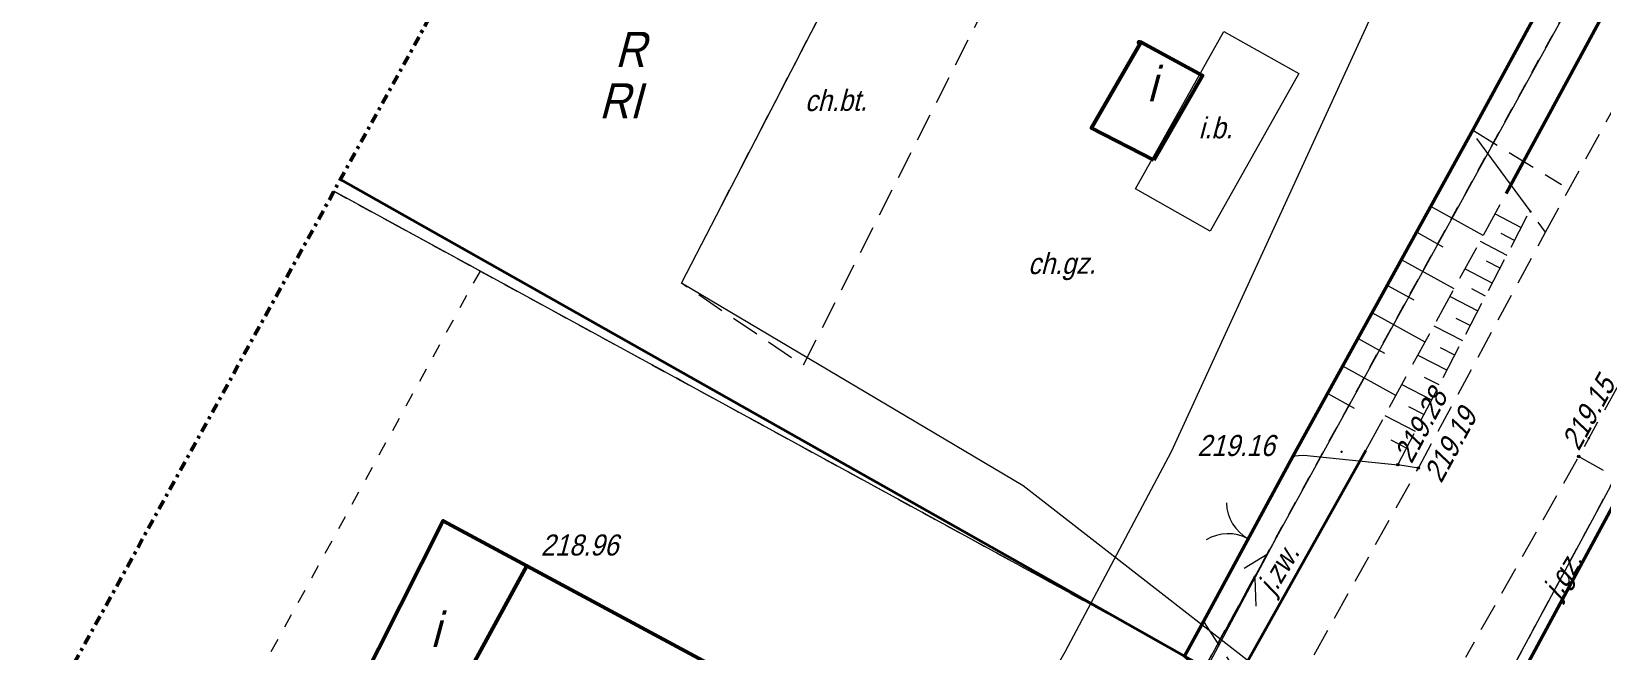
# Model space of a CAD drawing. Extents: x 7449598 to 7450455, y 5563374 to 5564952.
# Drawn here: x 7449751.4 to 7449807.4, y 5563772.8 to 5563794.9 of the extents above; entities that cross this region are included whole.
import ezdxf

# ---------------------------------------------------------------- set-up
doc = ezdxf.new("R2010")
doc.units = 0
doc.header["$MEASUREMENT"] = 0
for name, pattern in [('218-500', [1, 0.5, -0.5]), ('420-500', [1.5, 1, -0.5]), ('823-500', [1.75, 1.25, -0.5]), ('DGN Style 4', [0.686427, 0.343214, -0.171607, 0, -0.171607])]:
    doc.linetypes.add(name, pattern=pattern)
for name, color, linetype, lineweight in [('28', 252, 'Continuous', 0), ('EBUPP_312', 7, 'Continuous', 0), ('EDZPD_219', 7, 'Continuous', 0), ('GULTPR', 36, 'Continuous', 13), ('Level 45', 7, 'Continuous', 0), ('SDRPK_420', 7, 'Continuous', 0), ('SDRPK_432', 7, 'Continuous', 0), ('SDRPT_414', 7, 'Continuous', 0), ('SDRPT_450', 7, 'Continuous', 0), ('SZOPO_902', 7, 'Continuous', 0), ('SZOPO_905', 7, 'Continuous', 0), ('UEEPO_585', 7, 'Continuous', 0), ('UWWPA_506', 7, 'Continuous', 0), ('UWWPO_581', 7, 'Continuous', 0), ('Warstwa 1', 7, 'Continuous', 0), ('Warstwa 26', 7, 'Continuous', 0), ('Warstwa 28', 7, 'Continuous', 0), ('Warstwa 29', 7, 'Continuous', 0), ('Warstwa 3', 7, 'Continuous', 0), ('Warstwa 4', 7, 'Continuous', 0), ('Warstwa 8', 7, 'Continuous', 0), ('WUKPS_403', 7, 'Continuous', 0), ('WUKPS_820', 7, 'Continuous', 0), ('WUKPS_823', 7, 'Continuous', 0), ('WUKPS_824', 7, 'Continuous', 0)]:
    doc.layers.add(name, color=color, linetype=linetype, lineweight=lineweight)
doc.styles.add('Style-WORKING_1250 I 0.26180', font='WORKING_1250.shx', dxfattribs={"oblique": 14.999978})

# ---------------------------------------------------------------- blocks, each defined once
blk = doc.blocks.new('WSP_10')
at = {"layer": 'UWWPA_506', "linetype": 'Continuous', "lineweight": 0}
blk.add_hatch(color=0, dxfattribs=at).paths.add_polyline_path([(9.1, 0, 1), (-8.9, 0, 1)], flags=16)
blk = doc.blocks.new('140_153_1')
at = {"layer": 'Level 45', "linetype": 'Continuous', "lineweight": 0}
blk.add_hatch(color=0, dxfattribs=at).paths.add_polyline_path([(4.5, 0, 1), (-4.5, 0, 1)], flags=16)
blk = doc.blocks.new('SUPT01_2')
at = {"color": 0, "flags": 128}
for points in [[(0, 0), (-100, 0)], [(-69.82163, -10), (-87.14214, 0)], [(-67.14214, 0), (-49.82163, 10)]]:
    blk.add_lwpolyline(points, dxfattribs=at)
blk = doc.blocks.new('905_1')
at = {"layer": 'SZOPO_905', "color": 7, "linetype": 'Continuous', "lineweight": 13}
for centre, start, end in [((-1.5, 0), 0, 60), ((1.5, 0), 120, 180)]:
    blk.add_arc(centre, 1.5, start, end, dxfattribs=at)
blk = doc.blocks.new('140_1')
at = {"layer": 'WUKPS_403', "linetype": 'Continuous', "lineweight": 13}
h = blk.add_hatch(color=256, dxfattribs=at)
edge = h.paths.add_edge_path()
edge.add_arc((0, 0), 0.045, 0, 360)
at = {"layer": 'WUKPS_403', "color": 7, "linetype": 'Continuous', "lineweight": 13}
blk.add_circle((0, 0), 0.045, dxfattribs=at)

msp = doc.modelspace()

# ---------------------------------------------------------------- linework, layer by layer
at = {"layer": 'EBUPP_312', "color": 7, "linetype": 'Continuous', "lineweight": 13, "ltscale": 0.1, "flags": 128}
msp.add_lwpolyline([(7449790.807, 5563789.297), (7449793.966, 5563794.917), (7449796.634, 5563793.417), (7449793.476, 5563787.797)], close=True, dxfattribs=at)
at = {"layer": 'EDZPD_219', "color": 96, "linetype": 'Continuous', "lineweight": 13}
for p, q in [((7449817.12, 5563815.56), (7449793.29, 5563772.25)), ((7449793.29, 5563772.25), (7449762.219, 5563789.213)), ((7449797.78, 5563760.19), (7449810.28, 5563783.38))]:
    msp.add_line(p, q, dxfattribs=at)
at = {"layer": 'SDRPK_420', "color": 7, "linetype": '420-500', "lineweight": 13}
for p, q in [((7449805.43, 5563787.75), (7449819.8, 5563813.82)), ((7449802.865, 5563791.379), (7449806.002, 5563789.452)), ((7449796.44, 5563779.77), (7449796.82, 5563779.8)), ((7449795.72, 5563770.06), (7449800.9, 5563779.34)), ((7449806.62, 5563779.75), (7449810.74, 5563777.45)), ((7449793.23, 5563773.86), (7449795.72, 5563770.06))]:
    msp.add_line(p, q, dxfattribs=at)
at = {"layer": 'SDRPK_420', "color": 7, "linetype": '420-500', "lineweight": 13, "flags": 128}
for points in [[(7449859, 5563875.79), (7449851.71, 5563862.5), (7449839.13, 5563839.11), (7449836.77, 5563834.88), (7449830.75, 5563823.91), (7449825.61, 5563814.48), (7449818.46, 5563801.23), (7449814.8, 5563794.54), (7449806.62, 5563779.75), (7449802.58, 5563772.58)], [(7449800.9, 5563779.34), (7449805.43, 5563787.75), (7449804.88, 5563788.52)], [(7449800.9, 5563779.34), (7449800.9, 5563779.34), (7449800.17, 5563779.46)]]:
    msp.add_lwpolyline(points, dxfattribs=at)
msp.add_lwpolyline([(7449782.797, 5563801.765), (7449787.895, 5563800.652), (7449778.954, 5563782.999), (7449774.61, 5563785.933)], close=True, dxfattribs=at)
at = {"layer": 'SDRPT_414', "color": 7, "linetype": 'Continuous', "lineweight": 40}
for p, q in [((7449804.03, 5563789.13), (7449817.74, 5563814.45)), ((7449809.58, 5563781.23), (7449804.42, 5563771.66)), ((7449794.23, 5563771.41), (7449799.03, 5563779.97))]:
    msp.add_line(p, q, dxfattribs=at)
at = {"layer": 'SDRPT_450', "color": 7, "linetype": 'Continuous', "lineweight": 13}
for p, q in [((7449802.98, 5563791.1), (7449804.88, 5563788.52)), ((7449796.82, 5563779.8), (7449800.17, 5563779.46))]:
    msp.add_line(p, q, dxfattribs=at)
at = {"layer": 'SZOPO_902', "color": 7, "linetype": 'Continuous', "lineweight": 40}
for p, q in [((7449802.86, 5563791.42), (7449807.41, 5563799.8)), ((7449796.44, 5563779.77), (7449802.86, 5563791.42)), ((7449793.23, 5563773.86), (7449796.44, 5563779.77)), ((7449792.56, 5563772.63), (7449793.23, 5563773.86))]:
    msp.add_line(p, q, dxfattribs=at)
at = {"layer": 'SZOPO_902', "color": 7, "linetype": 'Continuous', "lineweight": 40, "flags": 128}
msp.add_lwpolyline([(7449793.04, 5563772.2), (7449792.56, 5563772.63), (7449762.453, 5563789.638)], dxfattribs=at)
at = {"layer": 'UEEPO_585', "color": 1, "linetype": 'Continuous', "lineweight": 13, "flags": 128}
msp.add_lwpolyline([(7449797.566, 5563770.333), (7449786.802, 5563778.702), (7449774.61, 5563785.933), (7449782.797, 5563801.765), (7449783.485, 5563804.155)], dxfattribs=at)
at = {"layer": 'UWWPO_581', "color": 5, "linetype": 'Continuous', "lineweight": 13, "flags": 128}
msp.add_lwpolyline([(7449775.082, 5563749.576), (7449781.804, 5563761.382), (7449788.301, 5563772.782), (7449792.09, 5563779.929), (7449799.62, 5563796.348), (7449801.65, 5563800.487), (7449804.833, 5563804.13), (7449806.801, 5563807.252), (7449804.259, 5563808.635)], dxfattribs=at)
at = {"layer": 'Warstwa 29', "color": 96, "linetype": '218-500', "lineweight": 13}
for p, q in [((7449794.83, 5563775.05), (7449807.15, 5563797.45)), ((7449807.15, 5563797.45), (7449794.83, 5563775.05)), ((7449762.22, 5563789.214), (7449767.43, 5563786.37)), ((7449767.43, 5563786.37), (7449762.22, 5563789.214)), ((7449767.43, 5563786.37), (7449745.75, 5563746.87)), ((7449767.43, 5563786.37), (7449793.29, 5563772.25)), ((7449793.29, 5563772.25), (7449767.43, 5563786.37)), ((7449810.28, 5563783.38), (7449797.78, 5563760.19)), ((7449797.78, 5563760.19), (7449810.28, 5563783.38)), ((7449793.29, 5563772.25), (7449794.83, 5563775.05)), ((7449794.83, 5563775.05), (7449793.29, 5563772.25))]:
    msp.add_line(p, q, dxfattribs=at)
at = {"layer": 'Warstwa 3', "color": 7, "linetype": 'Continuous', "lineweight": 53, "flags": 128}
for points in [[(7449791.46, 5563790.32), (7449789.24, 5563791.47), (7449791.01, 5563794.53), (7449793.2, 5563793.35)], [(7449769.1, 5563775.85), (7449765.03, 5563768.39), (7449762.3, 5563769.88), (7449766.11, 5563777.46)], [(7449765.03, 5563768.39), (7449769.1, 5563775.85), (7449781.68, 5563769.08), (7449777.73, 5563761.45)]]:
    msp.add_lwpolyline(points, close=True, dxfattribs=at)
at = {"layer": 'Warstwa 8', "color": 7, "linetype": 'DGN Style 4', "lineweight": 53, "flags": 128}
msp.add_lwpolyline([(7450242.249, 5564757.195), (7450281.761, 5564736.224), (7450381.947, 5564923.763), (7450454.953, 5564884.917), (7450405.405, 5564791.854), (7450392.833, 5564798.548), (7450342.944, 5564703.75), (7450227.046, 5564484.373), (7450154.831, 5564348.788), (7449690.291, 5563497.193), (7449618.905, 5563522.751), (7449629.01, 5563547.14), (7449943.259, 5564118.2), (7449916.282, 5564132.943), (7449953.147, 5564197.693), (7449979.298, 5564183.674), (7450084.831, 5564375.475), (7450052.492, 5564392.854)], close=True, dxfattribs=at)
at = {"layer": 'WUKPS_820', "color": 7, "linetype": 'Continuous', "lineweight": 13}
for p, q in [((7449803.216, 5563787.64), (7449801.345, 5563788.671)), ((7449803.636, 5563788.411), (7449804.571, 5563787.925)), ((7449800.84, 5563787.755), (7449801.778, 5563787.238)), ((7449804.33, 5563787.462), (7449803.858, 5563787.707)), ((7449803.101, 5563787.429), (7449804.055, 5563786.933)), ((7449802.178, 5563785.738), (7449800.299, 5563786.773)), ((7449803.814, 5563786.47), (7449803.333, 5563786.72)), ((7449802.565, 5563786.447), (7449803.539, 5563785.941)), ((7449799.794, 5563785.857), (7449800.736, 5563785.338)), ((7449802.03, 5563785.466), (7449803.024, 5563784.949)), ((7449803.299, 5563785.478), (7449802.807, 5563785.734)), ((7449801.14, 5563783.835), (7449799.253, 5563784.875)), ((7449801.458, 5563784.419), (7449802.473, 5563783.891)), ((7449802.748, 5563784.42), (7449802.246, 5563784.681)), ((7449798.748, 5563783.959), (7449799.694, 5563783.438)), ((7449800.887, 5563783.372), (7449801.923, 5563782.833)), ((7449802.198, 5563783.362), (7449801.685, 5563783.628)), ((7449800.102, 5563781.933), (7449798.207, 5563782.977)), ((7449801.648, 5563782.304), (7449801.125, 5563782.576)), ((7449800.315, 5563782.325), (7449801.373, 5563781.775)), ((7449797.666, 5563781.995), (7449798.615, 5563781.472)), ((7449801.098, 5563781.246), (7449800.564, 5563781.523)), ((7449799.708, 5563781.212), (7449800.789, 5563780.65)), ((7449800.479, 5563780.055), (7449799.933, 5563780.339))]:
    msp.add_line(p, q, dxfattribs=at)
at = {"layer": 'WUKPS_823', "color": 7, "linetype": '823-500', "lineweight": 13}
msp.add_line((7449800.17, 5563779.46), (7449804.88, 5563788.52), dxfattribs=at)
at = {"layer": 'WUKPS_824', "color": 7, "linetype": '823-500', "lineweight": 13}
msp.add_line((7449799.03, 5563779.97), (7449804.03, 5563789.13), dxfattribs=at)

# ---------------------------------------------------------------- block references
at = {"layer": 'GULTPR', "color": 30, "lineweight": 13, "ltscale": 0.1, "xscale": 0.04999999999999999, "yscale": 0.04999999999999999, "zscale": 0.05, "rotation": 241.9115207792776}
msp.add_blockref('SUPT01_2', (7449793.488, 5563772.449), dxfattribs=at)
at = {"layer": 'Level 45', "color": 7, "linetype": 'Continuous', "lineweight": 0, "ltscale": 0.1, "xscale": 0.01, "yscale": 0.01, "zscale": 0.01}
for p in [(7449790.959, 5563794.56), (7449804.901, 5563788.491), (7449806.981, 5563780.41), (7449798.16, 5563779.919), (7449769.012, 5563775.725)]:
    msp.add_blockref('140_153_1', p, dxfattribs=at)
at = {"layer": 'SZOPO_905', "color": 7, "linetype": 'Continuous', "lineweight": 13, "rotation": 61.49152632794825}
msp.add_blockref('905_1', (7449794.835, 5563776.815), dxfattribs=at)
at = {"layer": 'UWWPA_506', "color": 7, "linetype": 'Continuous', "lineweight": 0, "ltscale": 0.1, "xscale": 0.0100011, "yscale": 0.0100011, "zscale": 0.0100011, "rotation": 0.066427}
msp.add_blockref('WSP_10', (7449790.94, 5563794.526), dxfattribs=at)
at = {"layer": 'WUKPS_403', "color": 7, "linetype": 'Continuous', "lineweight": 13}
for p in [(7449796.44, 5563779.77), (7449800.9, 5563779.34)]:
    msp.add_blockref('140_1', p, dxfattribs=at)
at = {"layer": 'WUKPS_403', "color": 7, "linetype": 'Continuous', "lineweight": 13, "rotation": 61.69111947801956}
for p in [(7449806.62, 5563779.75), (7449800.17, 5563779.46)]:
    msp.add_blockref('140_1', p, dxfattribs=at)

# ---------------------------------------------------------------- texts
at = {"layer": '28', "color": 7, "linetype": 'Continuous', "lineweight": 13, "style": 'Style-WORKING_1250 I 0.26180', "oblique": 15, "width": 0.900007}
msp.add_text('i.b.', height=0.75, rotation=0.0663, dxfattribs=at).set_placement((7449793.063, 5563791.103))
at = {"layer": 'Level 45', "color": 7, "linetype": 'Continuous', "lineweight": 0, "style": 'Style-WORKING_1250 I 0.26180', "oblique": 15, "width": 0.900007}
msp.add_text('218.96', height=0.75, dxfattribs=at).set_placement((7449769.6, 5563776.219))
at = {"layer": 'SDRPK_432', "color": 7, "linetype": 'Continuous', "lineweight": 0, "style": 'Style-WORKING_1250 I 0.26180', "oblique": 15, "width": 0.900007}
for s, p in [('j.zw.', (7449795.755, 5563774.772)), ('j.gz.', (7449805.933, 5563774.631))]:
    msp.add_text(s, height=0.75, rotation=58.8456, dxfattribs=at).set_placement(p)
at = {"layer": 'Warstwa 1', "color": 7, "linetype": 'Continuous', "lineweight": 0, "style": 'Style-WORKING_1250 I 0.26180', "oblique": 15, "width": 0.900007}
for s, p in [('ch.bt.', (7449779.018, 5563792.074)), ('ch.gz.', (7449786.978, 5563786.258))]:
    msp.add_text(s, height=0.75, rotation=0.3704, dxfattribs=at).set_placement(p)
at = {"layer": 'Warstwa 26', "color": 96, "linetype": 'Continuous', "lineweight": 30, "style": 'Style-WORKING_1250 I 0.26180', "oblique": 15, "width": 0.899997}
msp.add_text('RI', height=1.25, dxfattribs=at).set_placement((7449771.671, 5563791.817))
at = {"layer": 'Warstwa 28', "color": 96, "linetype": 'Continuous', "lineweight": 30, "style": 'Style-WORKING_1250 I 0.26180', "oblique": 15, "width": 0.899997}
msp.add_text('R', height=1.25, dxfattribs=at).set_placement((7449772.243, 5563793.652))
at = {"layer": 'Warstwa 4', "color": 7, "linetype": 'Continuous', "lineweight": 30, "style": 'Style-WORKING_1250 I 0.26180', "oblique": 15, "width": 0.899997}
for p in [(7449791.22, 5563792.42), (7449765.66, 5563772.95)]:
    msp.add_text('i', height=1.25, dxfattribs=at).set_placement(p)
at = {"layer": 'WUKPS_403', "color": 7, "linetype": 'Continuous', "lineweight": 13, "style": 'Style-WORKING_1250 I 0.26180', "oblique": 15, "width": 0.900007}
for s, rotation, p in [('219.15', 61.0541, (7449806.62, 5563779.915)), ('219.28', 61.6911, (7449800.655, 5563779.46)), ('219.19', 61.6911, (7449801.715, 5563778.765))]:
    msp.add_text(s, height=0.75, rotation=rotation, dxfattribs=at).set_placement(p)
msp.add_text('219.16', height=0.75, dxfattribs=at).set_placement((7449793.016, 5563779.77))

doc.saveas('drawing.dxf')
